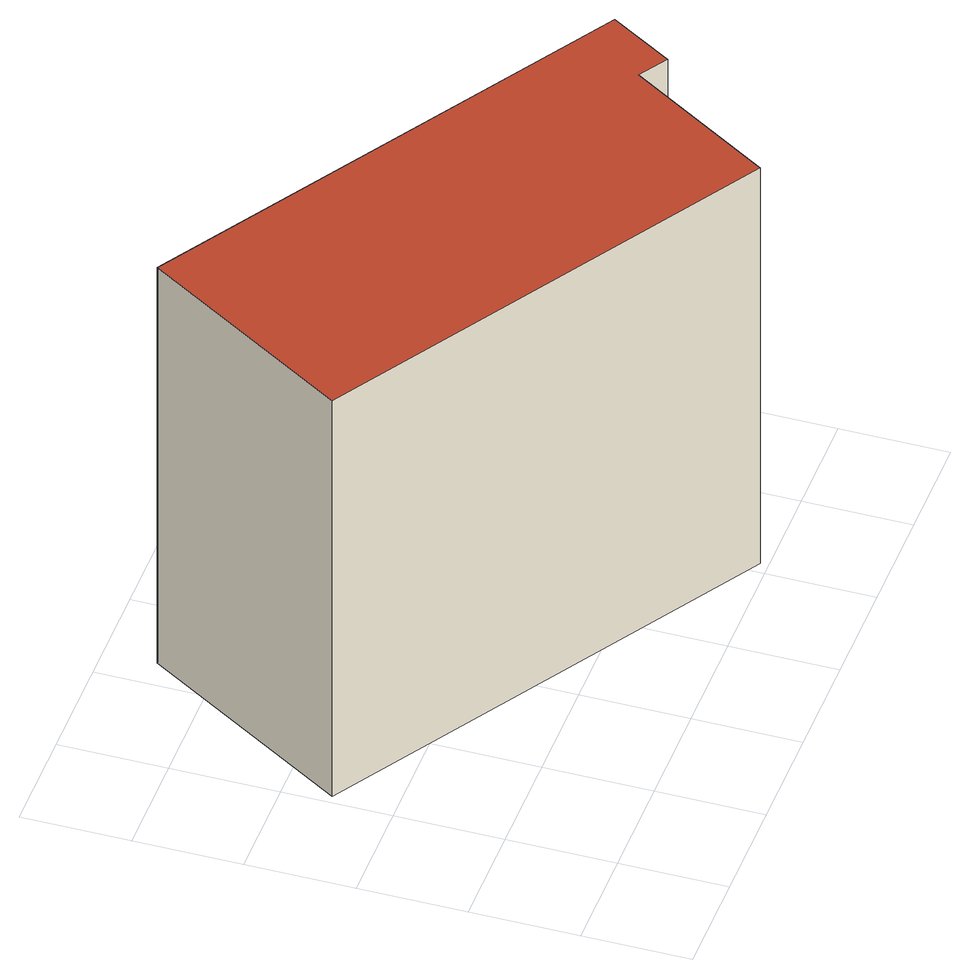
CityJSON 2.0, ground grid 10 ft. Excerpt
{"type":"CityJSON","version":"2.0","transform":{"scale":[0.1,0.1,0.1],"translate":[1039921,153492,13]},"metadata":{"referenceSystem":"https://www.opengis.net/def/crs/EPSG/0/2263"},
"CityObjects":{
"building1":{"type":"Building","attributes":{"name":"Bldg_1210018546","BIN":"4537122"},"geometry":[{"type":"MultiSurface","lod":"2","boundaries":[[[0,1,2,3,4,5]],[[6,7,8,9,10,11]],[[0,5,11,10]],[[1,0,10,9]],[[2,1,9,8]],[[3,2,8,7]],[[4,3,7,6]],[[5,4,6,11]]],"semantics":{"surfaces":[{"type":"RoofSurface","BIN":"4537122"},{"type":"GroundSurface"},{"type":"WallSurface"}],"values":[0,1,2,2,2,2,2,2]}}]}
},
"vertices":[
[129,452,442],[9,257,442],[412,8,442],[496,144,442],[523,127,442],[559,186,442],[523,127,4],[496,144,4],[412,8,4],[9,257,4],[129,452,4],[559,186,4]
]}
